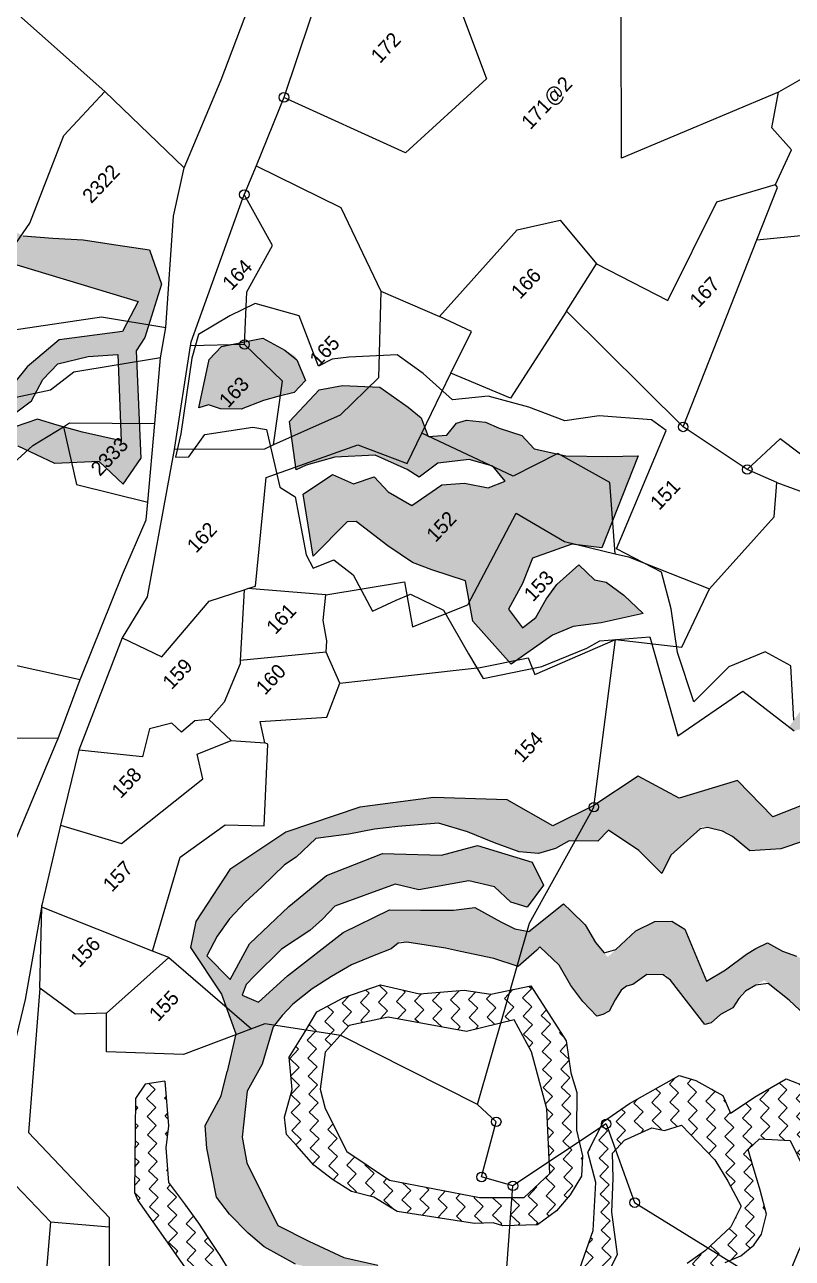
# Model space of a CAD drawing. Header units: metres. Extents: x 302481 to 307962, y 1946667 to 1951250.
# Drawn here: x 306455 to 306842, y 1949692 to 1950314 of the extents above; entities that cross this region are included whole.
import ezdxf

# ---------------------------------------------------------------- set-up
doc = ezdxf.new("R2010")
doc.units = ezdxf.units.M
for name, color, linetype in [('POLY_HATCH', 12, 'Continuous'), ('POLY_PARCEL', 6, 'Continuous'), ('POLY_ROAD', 30, 'Continuous'), ('SYM_STONE', 1, 'Continuous'), ('TEXT_PARCEL', 7, 'Continuous')]:
    doc.layers.add(name, color=color, linetype=linetype)
doc.styles.add('TEXT_MAP', font='')
doc.styles.get('TEXT_MAP').set_extended_font_data('Kruti Dev 050')
pattern_1 = [(46.59836, (306648.6593, 1946662.5794), (-0.253821, 9.096249), [6.434523, -6.434523]), (136.59836, (306653.0805, 1946667.2544), (-9.096249, -0.253821), [6.434523, -6.434523])]

# ---------------------------------------------------------------- blocks, each defined once
blk = doc.blocks.new('STONE')
blk.add_circle((0, 0), 0.851)

msp = doc.modelspace()

# ---------------------------------------------------------------- hatches: boundary and pattern name
at = {"layer": 'POLY_HATCH'}
h = msp.add_hatch(dxfattribs=at)
h.set_pattern_fill('ZIGZAG', color=256, scale=2.026621, angle=46.59836, style=0)
h.set_pattern_definition(pattern_1)
h.paths.add_polyline_path([(305942.57, 1950112.42), (305906.59, 1950115.26), (305869.19, 1950129.12), (305853.86, 1950124.26), (305832.67, 1950131.39), (305825.15, 1950143.89), (305797.93, 1950149.19), (305775.49, 1950161.81), (305764.05, 1950168.24), (305764.17, 1950156.85), (305770.18, 1950153.99), (305784.17, 1950138.01), (305791, 1950138.1), (305822.72, 1950124.36), (305851.61, 1950110.76), (305923.39, 1950107.27), (305946.77, 1950101.22), (305963.17, 1950093.22), (305980.09, 1950088.27), (306005.5, 1950081.87), (306081.75, 1950069.69), (306085.59, 1950062.63), (306121.78, 1950075.59), (306127.83, 1950062.44), (306141.53, 1950048.72), (306152.48, 1950038.82), (306182.61, 1950051.45), (306207.2, 1950049.89), (306214.42, 1950039.57), (306249.18, 1950048.12), (306253.98, 1950063.46), (306264.45, 1950065.55), (306279.68, 1950051.83), (306289.92, 1950045.57), (306305.53, 1950043.55), (306333.87, 1950065.7), (306345.59, 1950072.3), (306365.21, 1950073.07), (306379.8, 1950062.43), (306396.86, 1950064.25), (306413.33, 1950067.19), (306438.41, 1950089.66), (306451.67, 1950101.66), (306470.15, 1950092.82), (306492.49, 1950093.87), (306504.61, 1950082.41), (306513.58, 1950095.3), (306511.15, 1950149.72), (306515.44, 1950156.38), (306523.92, 1950183.34), (306517.85, 1950200.71), (306500.85, 1950203.24), (306484.35, 1950205.79), (306469.13, 1950206.64), (306454.14, 1950207.76), (306443.23, 1950213.17), (306433.5, 1950215.54), (306424.48, 1950218.91), (306403.67, 1950217.15), (306391.24, 1950214.89), (306379.95, 1950211.3), (306373.87, 1950206.39), (306366.69, 1950219.3), (306363.47, 1950226.53), (306348.25, 1950231.94), (306334.8, 1950235.43), (306314.66, 1950236.15), (306300.93, 1950240.62), (306279.26, 1950234.4), (306256.69, 1950233.58), (306241.1, 1950243.66), (306215.45, 1950234), (306198.45, 1950223.12), (306178.72, 1950222.25), (306153.69, 1950241.35), (306131.63, 1950246.31), (306116.84, 1950239.98), (306101.79, 1950243.03), (306075.62, 1950250.29), (306059.29, 1950246.99), (306043.52, 1950240.64), (306037.86, 1950231.66), (306024.66, 1950214.37), (306008.36, 1950215.77), (305991.29, 1950227.66), (305957.62, 1950236.98), (305936.56, 1950240.99), (305910.13, 1950234.33), (305886.39, 1950247.16), (305861.89, 1950246.87), (305849.36, 1950246.59), (305838.7, 1950254.62), (305815.73, 1950263.27), (305790.5, 1950253.9), (305763.23, 1950247.11), (305763.46, 1950225.34), (305766.29, 1950232.8), (305792.61, 1950240.18), (305810.75, 1950243.46), (305822.51, 1950237.72), (305834.86, 1950230.33), (305843.76, 1950228.38), (305853.09, 1950230.3), (305863.48, 1950234.46), (305879.56, 1950232.16), (305891.38, 1950224.2), (305902, 1950219.53), (305918.98, 1950224.99), (305933.24, 1950228.71), (305952.64, 1950226.5), (305972.24, 1950216.56), (305979.59, 1950210.69), (305986.33, 1950206.46), (305997.67, 1950195.74), (306016.89, 1950200.15), (306030.82, 1950195.57), (306038.67, 1950191.38), (306054.73, 1950190.18), (306092.37, 1950172.27), (306120.93, 1950158.17), (306150.55, 1950165.64), (306169.86, 1950166.74), (306206.56, 1950157.84), (306256.36, 1950154.83), (306284.32, 1950162.81), (306304.96, 1950175.55), (306313.88, 1950172.49), (306329.14, 1950160.22), (306335.94, 1950153.78), (306357.33, 1950159.36), (306363.12, 1950170.02), (306366.63, 1950182.83), (306378.42, 1950196.42), (306408.1, 1950201.68), (306438.06, 1950197.01), (306512.14, 1950174.66), (306504.27, 1950159.52), (306472.35, 1950155.3), (306456.15, 1950141.58), (306449.2, 1950133.09), (306442.46, 1950116.88), (306443.66, 1950113.6), (306458.27, 1950124.51), (306464.06, 1950135.17), (306471.57, 1950143.12), (306486.94, 1950146.87), (306501.83, 1950147.85), (306503.58, 1950104.25), (306484.12, 1950108.67), (306471.32, 1950112.18), (306461.29, 1950115.21), (306443.78, 1950109.18), (306434.71, 1950097.33), (306429.34, 1950091.65), (306397.98, 1950086.89), (306364.33, 1950085.38), (306352.6, 1950090.02), (306345.53, 1950085.95), (306336.19, 1950084.03), (306331.27, 1950082.23), (306315.16, 1950065.2), (306306.03, 1950055.55), (306300.67, 1950049.87), (306289.38, 1950058.39), (306279.18, 1950068.05), (306270.76, 1950072.78), (306261.81, 1950076.94), (306259.66, 1950074.67), (306251.01, 1950067.8), (306223.25, 1950053.82), (306210.86, 1950062.31), (306204.63, 1950068.21), (306188.63, 1950067.2), (306173.33, 1950061.24), (306163.54, 1950055.44), (306152.15, 1950047.93), (306142.83, 1950065.35), (306136.29, 1950082.29), (306116.36, 1950083.93), (306104.34, 1950079.17), (306091.27, 1950072.17), (305999.8, 1950103.82)])
h.paths.add_polyline_path([(306036.86, 1950211.64), (306044.52, 1950224.32), (306055, 1950231.74), (306084.67, 1950237.48), (306096.41, 1950231.58), (306124.95, 1950229.72), (306154.07, 1950222.98), (306173.93, 1950212.87), (306193.98, 1950212.1), (306203.36, 1950211.03), (306217.37, 1950219.44), (306227.88, 1950225.97), (306242.18, 1950223.71), (306250.77, 1950219.06), (306281.02, 1950219.91), (306291.98, 1950226.01), (306313.86, 1950223.52), (306328.74, 1950216.37), (306340.82, 1950214.49), (306354.88, 1950204.65), (306359.22, 1950192.76), (306357.15, 1950186.91), (306350.35, 1950175.14), (306348.31, 1950168.41), (306341.24, 1950166.43), (306329.77, 1950179.01), (306322.48, 1950185.04), (306305.84, 1950191.24), (306294.76, 1950189.59), (306281.32, 1950176.3), (306261.56, 1950166.39), (306249.23, 1950161.59), (306233.4, 1950170.48), (306218.11, 1950176.28), (306182.84, 1950180.18), (306162.74, 1950182.72), (306150.76, 1950181.05), (306141.48, 1950178.56), (306126.12, 1950170.55), (306120.25, 1950173.5), (306112.1, 1950178.61), (306084.52, 1950194.3), (306070.98, 1950201.04), (306057.42, 1950208.66), (306048.95, 1950208.87)], flags=16)
h = msp.add_hatch(dxfattribs=at)
h.set_pattern_fill('ZIGZAG', color=256, scale=2.026621, angle=46.59836, style=0)
h.set_pattern_definition(pattern_1)
h.paths.add_polyline_path([(307111.28, 1949945.25), (307127.44, 1949936.34), (307152.07, 1949939.64), (307164.53, 1949929.06), (307174.68, 1949938), (307158.92, 1949957.24), (307130.03, 1949950.4), (307101.03, 1949965.8), (307088.67, 1949963.22), (307074.04, 1949976.89), (307056.53, 1949975.65), (307049.99, 1949971.1), (307041.83, 1949983.14), (307023.76, 1949996.54), (307008.59, 1950000.15), (306985.23, 1950001.87), (306969.43, 1949992.28), (306953.71, 1949967.86), (306939.93, 1949968.87), (306921.17, 1949983.24), (306895.78, 1949992.98), (306873.39, 1949989.62), (306852.41, 1949976.58), (306840.62, 1949959.88), (306843.16, 1949957.93), (306854.49, 1949960.62), (306892.15, 1949974.45), (306926.18, 1949956.12), (306944.68, 1949952.47), (306958.35, 1949960.42), (306976.09, 1949984.75), (307001.56, 1949990.33), (307032.57, 1949974.84), (307047.14, 1949958.21), (307070.49, 1949958.76), (307088.82, 1949944.72)])
h.paths.add_polyline_path([(306767.01, 1950017.09), (306745.72, 1950012.39), (306731.65, 1950010.62), (306721.29, 1950006.23), (306700.28, 1949991.5), (306681, 1950013.28), (306677.25, 1950033.68), (306660.25, 1950039.12), (306650.57, 1950042.94), (306638.05, 1950051.24), (306622.22, 1950063.55), (306617.67, 1950063.42), (306600.37, 1950046.07), (306595.41, 1950077.37), (306610.18, 1950087.36), (306620.78, 1950082.65), (306631.17, 1950086.13), (306638.21, 1950078.59), (306650.24, 1950071.64), (306665.45, 1950082.09), (306676.82, 1950082.87), (306688.73, 1950080.48), (306697.29, 1950083.91), (306691.16, 1950091.48), (306679.22, 1950094.79), (306663.33, 1950092.97), (306653.95, 1950085.87), (306647.92, 1950089.8), (306631.78, 1950097.08), (306611.3, 1950096.05), (306596.84, 1950091.99), (306591.89, 1950089.57), (306588.49, 1950114.08), (306603.54, 1950130), (306615.33, 1950132.15), (306634.03, 1950131.32), (306648.43, 1950121.25), (306654.95, 1950115.97), (306658.4, 1950106.5), (306667.95, 1950107.22), (306672.79, 1950113.28), (306677.76, 1950114.79), (306687.36, 1950113.7), (306694.28, 1950110.71), (306705.77, 1950106.93), (306711.88, 1950100.27), (306727.92, 1950096.63), (306748.89, 1950096.31), (306764.37, 1950096.75), (306746.05, 1950050.21), (306730.97, 1950052.06), (306711.11, 1950045.12), (306706, 1950032.22), (306699.06, 1950019.26), (306706.15, 1950009.9), (306712.84, 1950015.1), (306721.17, 1950029.88), (306734.44, 1950041.68), (306742.39, 1950034.16), (306748.35, 1950032.96), (306757.18, 1950026.38)], flags=17)
h.paths.add_polyline_path([(306596.57, 1950134.81), (306590.82, 1950128.72), (306582.67, 1950126.67), (306575.44, 1950124.64), (306564.17, 1950120.22), (306553.69, 1950120.38), (306547.71, 1950122.49), (306542.74, 1950120.98), (306547.99, 1950145.28), (306554.19, 1950151.83), (306575.03, 1950156.07), (306591.35, 1950147.16)], flags=17)
h = msp.add_hatch(dxfattribs=at)
h.set_pattern_fill('ZIGZAG', color=256, scale=2.026621, angle=46.59836, style=0)
h.set_pattern_definition(pattern_1)
h.paths.add_polyline_path([(306836.39, 1949898.33), (306859.35, 1949905.99), (306874.9, 1949909.12), (306897.06, 1949887.12), (306914.84, 1949887.08), (306934.98, 1949899.51), (306948.4, 1949901.51), (306961.06, 1949911.57), (306981.64, 1949907.85), (306985.05, 1949901.47), (306996.23, 1949886.7), (307001.82, 1949899.26), (307023.64, 1949908.71), (307033.37, 1949908.24), (307038.2, 1949908.91), (307057.88, 1949898.69), (307061.08, 1949899.86), (307075.08, 1949900.26), (307082.07, 1949901), (307092, 1949892.66), (307106.41, 1949877.98), (307122.68, 1949894.07), (307146.4, 1949893.66), (307160.41, 1949888.23), (307167.82, 1949902.04), (307166.8, 1949910.41), (307137.32, 1949917.54), (307122.22, 1949908.08), (307091.93, 1949922.01), (307056.3, 1949908.01), (307046.95, 1949923.66), (307037.88, 1949929.39), (307003.07, 1949918.57), (306984.69, 1949926.06), (306970.86, 1949923.98), (306925.89, 1949913.1), (306908.82, 1949897.37), (306886.9, 1949927.11), (306868.68, 1949928.74), (306832.38, 1949914.5), (306814.6, 1949932.84), (306785.16, 1949923.99), (306764.42, 1949935.03), (306742.13, 1949920.28), (306721.31, 1949909.86), (306698.26, 1949923.09), (306661.09, 1949924.18), (306624.08, 1949919.4), (306586.61, 1949906.7), (306558.33, 1949887.94), (306541.33, 1949861.61), (306538.64, 1949848.55), (306554.18, 1949824.94), (306561.47, 1949804.92), (306557.08, 1949785.9), (306553.96, 1949773.59), (306546.04, 1949758.68), (306546.75, 1949747.2), (306551.69, 1949722.5), (306558.27, 1949713.96), (306567.66, 1949704.31), (306575.78, 1949697.4), (306591.49, 1949688.72), (306600.28, 1949686.59), (306618.9, 1949672.84), (306660.74, 1949666.49), (306689.53, 1949672.46), (306691.31, 1949680.05), (306684.77, 1949684.87), (306675.59, 1949686.59), (306663.4, 1949682.67), (306645.55, 1949682.56), (306633.1, 1949688.16), (306615.93, 1949692.03), (306598.25, 1949700.26), (306582.56, 1949708.15), (306567.02, 1949739.84), (306564.68, 1949752.87), (306567.22, 1949775.95), (306574.78, 1949789.65), (306580.21, 1949808.46), (306587.99, 1949818.06), (306599.92, 1949827.66), (306609.67, 1949833.89), (306619.82, 1949839.73), (306631.2, 1949844.42), (306639.84, 1949847.84), (306644.55, 1949851.72), (306667.2, 1949848.22), (306674.79, 1949846.45), (306691.54, 1949842.96), (306703.95, 1949838.95), (306713.25, 1949847.15), (306714.79, 1949848.78), (306724.57, 1949839.54), (306730.4, 1949829.39), (306736.57, 1949821.23), (306743.52, 1949813.89), (306746.67, 1949814.77), (306749.8, 1949816.45), (306755.11, 1949826.37), (306758.58, 1949829), (306761.73, 1949829.88), (306768.73, 1949834.84), (306778.65, 1949834.65), (306798.1, 1949809.67), (306801.25, 1949810.55), (306805.9, 1949814.65), (306812.16, 1949818), (306816.84, 1949825.46), (306828.13, 1949831.96), (306840.61, 1949821.98), (306854.05, 1949809.27), (306859.39, 1949802.68), (306876.89, 1949815.48), (306882.59, 1949824.76), (306893.11, 1949835.06), (306901.29, 1949837.2), (306908.11, 1949834.61), (306913.7, 1949833.18), (306922.25, 1949825.1), (306923.2, 1949819.57), (306929.33, 1949813), (306942.12, 1949809.39), (306953.03, 1949816.85), (306955.68, 1949821.29), (306962.09, 1949819.09), (306973.26, 1949817.02), (306997.31, 1949828.77), (307025.18, 1949833.12), (307054.42, 1949819.2), (307079.65, 1949834.82), (307104.51, 1949832.4), (307116.02, 1949823.65), (307146.01, 1949851.47), (307156.61, 1949859.7), (307149.78, 1949873.73), (307147.1, 1949873.12), (307140.17, 1949870.23), (307127.05, 1949857.46), (307116.11, 1949843.67), (307110.58, 1949848.91), (307107.84, 1949850.45), (307101.23, 1949855.65), (307096.28, 1949859.28), (307091.94, 1949860.23), (307085.94, 1949862.76), (307071.77, 1949848.88), (307060.51, 1949846.95), (307049.8, 1949846.64), (307038.15, 1949856.55), (307031.6, 1949859.6), (307023.07, 1949856.12), (306997.77, 1949854.86), (306984.62, 1949843.17), (306971.9, 1949835.26), (306964.31, 1949837.2), (306958.95, 1949835.97), (306953.65, 1949832.59), (306950.51, 1949829.27), (306943.7, 1949822.07), (306937.59, 1949828.9), (306927.57, 1949840.47), (306910.56, 1949851.31), (306904.6, 1949852.75), (306891.64, 1949853.46), (306875.46, 1949834.14), (306866.59, 1949820.06), (306855.44, 1949833.76), (306852.03, 1949840.13), (306844.37, 1949844.22), (306837.3, 1949846.71), (306829.64, 1949850.81), (306823.79, 1949847.95), (306819.02, 1949845.12), (306808.45, 1949837.27), (306798.91, 1949831.61), (306787.95, 1949857.71), (306781.37, 1949861.83), (306772.76, 1949861.59), (306763.18, 1949857), (306749.1, 1949843.68), (306742.86, 1949851.04), (306737.77, 1949860.05), (306726.7, 1949870.52), (306709.3, 1949856.55), (306702.25, 1949857.97), (306695.15, 1949861.54), (306682.02, 1949868.71), (306671.28, 1949867.33), (306654.57, 1949867.39), (306638.94, 1949867.49), (306615.54, 1949856.04), (306587.57, 1949834.23), (306572.85, 1949820.87), (306564.67, 1949824.41), (306566.67, 1949829.86), (306570.86, 1949834.29), (306584.51, 1949847.61), (306598.8, 1949857.18), (306605.11, 1949862.75), (306611.4, 1949869.4), (306641.82, 1949880.5), (306653.75, 1949877.61), (306678.96, 1949882.1), (306691.97, 1949879.23), (306700.27, 1949871.38), (306708.42, 1949868.92), (306716.74, 1949879.94), (306711.03, 1949891.63), (306683.32, 1949900.01), (306665.13, 1949895.18), (306635.46, 1949895.95), (306607.2, 1949884.91), (306588.23, 1949869.28), (306568.27, 1949850.39), (306558.52, 1949832.32), (306546.87, 1949844.39), (306551.99, 1949854.24), (306558.22, 1949863.04), (306566.08, 1949871.34), (306574.49, 1949879.13), (306586.04, 1949890.24), (306591.86, 1949894.17), (306601.84, 1949903.62), (306618.49, 1949905.71), (306631.35, 1949908.23), (306643.17, 1949909.64), (306663.61, 1949911.3), (306678.28, 1949906.87), (306691.9, 1949901.33), (306704.42, 1949896.83), (306714.15, 1949896.03), (306722.7, 1949898.43), (306729.6, 1949902.4), (306744.16, 1949902.27), (306749.39, 1949907.81), (306764.77, 1949897.47), (306776.37, 1949885.84), (306780.96, 1949895.14), (306797.07, 1949909.74), (306809.69, 1949906.52), (306820.78, 1949897.35)])
h = msp.add_hatch(dxfattribs=at)
h.set_pattern_fill('ZIGZAG', color=256, scale=2.026621, angle=46.59836, style=0)
h.set_pattern_definition(pattern_1)
h.paths.add_polyline_path([(306733.55, 1949775.41), (306730.5, 1949785.25), (306728.07, 1949801.44), (306710.26, 1949829.11), (306690.14, 1949824.96), (306676.59, 1949826.96), (306654.03, 1949825.13), (306634.46, 1949829.73), (306616, 1949823.25), (306602.3, 1949816.12), (306595.86, 1949805.22), (306588.26, 1949793.11), (306589.89, 1949776.89), (306585.91, 1949762.89), (306586.94, 1949754.19), (306592.26, 1949748.39), (306600.85, 1949738.71), (306610.18, 1949731.44), (306619.87, 1949725.37), (306631.05, 1949722.51), (306642.76, 1949715.31), (306681.8, 1949709.27), (306691.31, 1949709.55), (306696.12, 1949708.09), (306713.56, 1949708.59), (306723.28, 1949715.61), (306730.2, 1949723.74), (306735.9, 1949733.03), (306736.41, 1949743.36), (306733.28, 1949756.36)])
h.paths.add_polyline_path([(306719.81, 1949734.48), (306706.89, 1949722.38), (306684.3, 1949722.36), (306639.01, 1949731.04), (306617.41, 1949745.57), (306606.47, 1949767.22), (306603.95, 1949777.04), (306606.58, 1949795.66), (306618.66, 1949809.18), (306638.35, 1949813.42), (306677.88, 1949806.21), (306701.83, 1949812), (306710.6, 1949795.85), (306718.29, 1949767.13)], flags=16)
h = msp.add_hatch(dxfattribs=at)
h.set_pattern_fill('ZIGZAG', color=256, scale=2.026621, angle=46.59836, style=0)
h.set_pattern_definition(pattern_1)
h.paths.add_polyline_path([(306907.16, 1949760.42), (306900.62, 1949767.37), (306893.68, 1949774.72), (306882.15, 1949775.58), (306876.69, 1949772.25), (306864.26, 1949762.37), (306857.83, 1949765.37), (306850.35, 1949777.85), (306839.12, 1949782.29), (306823.89, 1949773.53), (306811.03, 1949764.83), (306807.21, 1949773.85), (306793.52, 1949781.39), (306785.12, 1949783.93), (306760.12, 1949769.73), (306746.88, 1949760.63), (306739.02, 1949745.26), (306743.01, 1949729.9), (306741.69, 1949705.66), (306735.08, 1949686.43), (306726.23, 1949676.26), (306710.66, 1949665.5), (306690.26, 1949656.98), (306676.57, 1949649.85), (306658.94, 1949641.81), (306644.62, 1949642.99), (306631.26, 1949638.64), (306610.08, 1949643.99), (306596.77, 1949651.95), (306586.33, 1949656.41), (306568.25, 1949672.03), (306562.95, 1949677.04), (306557.95, 1949685.62), (306553.39, 1949693.03), (306547.6, 1949701.59), (306542.62, 1949709.39), (306535.61, 1949719.11), (306527.38, 1949729.98), (306526.11, 1949747.4), (306527.39, 1949758.55), (306525.66, 1949781.02), (306515.72, 1949779.47), (306510.84, 1949772.26), (306510.3, 1949724.8), (306511.99, 1949720.77), (306536.76, 1949685.68), (306534.14, 1949684.38), (306549.2, 1949669.53), (306563.05, 1949656.44), (306578.61, 1949638.63), (306603.45, 1949629.81), (306625.93, 1949620.14), (306642.06, 1949624.96), (306662.57, 1949629.51), (306674.69, 1949635.81), (306688.08, 1949639.36), (306714.35, 1949650.82), (306721.44, 1949652.61), (306744.26, 1949674.28), (306754.04, 1949693.6), (306751.08, 1949714.94), (306751.8, 1949732.02), (306751.45, 1949744.71), (306757.62, 1949751.23), (306771.33, 1949757.57), (306777.72, 1949756.17), (306786.37, 1949758.79), (306803.12, 1949741.42), (306809.76, 1949730.5), (306816.45, 1949717.99), (306811.19, 1949707.53), (306798.42, 1949695.66), (306789.08, 1949689.05), (306789.94, 1949672.01), (306793.69, 1949665.37), (306794.38, 1949654.68), (306792.67, 1949644.71), (306784.94, 1949637.35), (306773.99, 1949631.49), (306782.14, 1949619.31), (306791.61, 1949621.17), (306805.53, 1949634.26), (306817.68, 1949654.44), (306816.28, 1949676.62), (306808.39, 1949689.48), (306816.23, 1949692.88), (306822.82, 1949698.23), (306826.64, 1949703.89), (306829.14, 1949713.88), (306826.03, 1949726.09), (306822.1, 1949739.07), (306819.91, 1949746.54), (306825.72, 1949751.87), (306841.21, 1949751.12), (306847.95, 1949737.03), (306851.13, 1949707.76), (306845.13, 1949694.89), (306841.41, 1949686.06), (306838, 1949680.01), (306835.22, 1949665.65), (306840.46, 1949648.34), (306841.19, 1949636.06), (306838.05, 1949620.5), (306830.53, 1949605.21), (306819.43, 1949604.9), (306811.44, 1949607.05), (306800.79, 1949604.76), (306793.57, 1949593.05), (306790.83, 1949591.79), (306781.38, 1949589.14), (306791.87, 1949576.57), (306805.88, 1949589.7), (306829.92, 1949591.29), (306834.75, 1949592.74), (306842.94, 1949595.37), (306848.13, 1949600.31), (306854.77, 1949620.48), (306851.1, 1949637.96), (306848.83, 1949652.55), (306845.65, 1949661.79), (306850.21, 1949670.44), (306858.64, 1949683.74), (306865.18, 1949687.92), (306864.95, 1949706.3), (306866.19, 1949719.12), (306861.67, 1949728.58), (306859.32, 1949736.51), (306861.57, 1949742.17), (306865.74, 1949745.48), (306873.79, 1949752.91), (306880.2, 1949752.56), (306884.8, 1949749.76), (306894, 1949744.69), (306894.15, 1949729.51), (306891.67, 1949713.18), (306889.6, 1949701.14), (306889.53, 1949693.94), (306887.04, 1949687.48), (306883.06, 1949677.24), (306876.3, 1949671.18), (306874.29, 1949666.86), (306868.79, 1949653.39), (306866.16, 1949642.39), (306864.01, 1949633.54), (306860.15, 1949628.36), (306862.73, 1949621.78), (306868.79, 1949614.49), (306874.18, 1949602.65), (306874.35, 1949596.26), (306864.03, 1949584.25), (306855.93, 1949578.42), (306843.22, 1949575.4), (306842.55, 1949573.98), (306859.35, 1949550.96), (306863.01, 1949547.08), (306879.6, 1949570.93), (306887.06, 1949581.41), (306882.74, 1949606.36), (306872.16, 1949622.68), (306867.54, 1949629.93), (306879.38, 1949639.21), (306903.67, 1949675.41), (306909.08, 1949682.75), (306907.79, 1949719), (306904.41, 1949731.2), (306918.71, 1949737.02), (306926.92, 1949749.74), (306948.51, 1949747.9), (306962.24, 1949752.72), (306977.73, 1949765.45), (306997.35, 1949763.55), (307003.6, 1949776.22), (307003.52, 1949776.87), (306994.16, 1949781.87), (306984.2, 1949783.57), (306969.76, 1949774.83), (306965.9, 1949770.75), (306959.03, 1949761.04), (306953.21, 1949774.03), (306943.22, 1949776.52), (306934.07, 1949777.45), (306922.33, 1949771.56), (306914.23, 1949763)])

# ---------------------------------------------------------------- linework, layer by layer
for points in [[(306454.14, 1950207.76), (306469.13, 1950206.64), (306484.35, 1950205.79), (306500.85, 1950203.24), (306517.85, 1950200.71), (306523.92, 1950183.34), (306515.44, 1950156.38), (306511.15, 1950149.72)], [(306438.06, 1950197.01), (306512.14, 1950174.66), (306504.27, 1950159.52), (306472.35, 1950155.3), (306456.15, 1950141.58), (306449.2, 1950133.09)], [(306842.98, 1949963.22), (306841.48, 1949990.77), (306828.53, 1949997.73), (306810.2, 1949990.21), (306792.48, 1949972.49), (306784.31, 1949997.38), (306781.15, 1950019.44), (306776.28, 1950038), (306753.47, 1950049.79), (306778.58, 1950109.42), (306771.11, 1950114.9), (306744.81, 1950116.89), (306727.5, 1950114.4), (306709.34, 1950121.35), (306688.71, 1950126.9), (306670.8, 1950124.98), (306656.02, 1950138.24), (306642.82, 1950147.7), (306618.38, 1950146.48), (306610.05, 1950145.58), (306603.13, 1950141.91), (306593.33, 1950167.43), (306571.21, 1950173.53), (306558.44, 1950167.32), (306542.65, 1950157.93), (306539.2, 1950146.07), (306533.74, 1950107.76), (306531.03, 1950096.08), (306537.76, 1950096.2), (306545.8, 1950107.44), (306570.03, 1950111.16), (306576.94, 1950109.96), (306583.55, 1950080.93), (306591.44, 1950076.09), (306596.86, 1950046.74), (306600.44, 1950039.98), (306610.91, 1950044.19), (306620.67, 1950036.58), (306630.34, 1950018.32), (306642.31, 1950023.85), (306649.48, 1950026.94), (306666.24, 1950018.83), (306678.84, 1949996.8), (306686.3, 1949984.38), (306715.83, 1949990.29), (306738.6, 1949999.6), (306745.11, 1950003.31), (306770.4, 1950005.41), (306784.53, 1949955.35), (306817.21, 1949977.85), (306843.16, 1949957.93)], [(306511.15, 1950149.72), (306513.58, 1950095.3)], [(306443.66, 1950113.6), (306458.27, 1950124.51), (306464.06, 1950135.17), (306471.57, 1950143.12), (306486.94, 1950146.87), (306501.83, 1950147.85), (306503.58, 1950104.25), (306484.12, 1950108.67), (306471.32, 1950112.18), (306461.29, 1950115.21), (306443.78, 1950109.18)], [(306504.61, 1950082.41), (306492.49, 1950093.87), (306470.15, 1950092.82), (306451.67, 1950101.66)], [(306504.61, 1950082.41), (306513.58, 1950095.3)], [(306868.68, 1949928.74), (306832.38, 1949914.5), (306814.6, 1949932.84), (306785.16, 1949923.99), (306764.42, 1949935.03), (306742.13, 1949920.28), (306721.31, 1949909.86), (306698.26, 1949923.09), (306661.09, 1949924.18), (306624.08, 1949919.4), (306586.61, 1949906.7), (306558.33, 1949887.94), (306541.33, 1949861.61), (306538.64, 1949848.55), (306554.18, 1949824.94), (306561.47, 1949804.92), (306557.08, 1949785.9)], [(306859.35, 1949905.99), (306836.39, 1949898.33), (306820.78, 1949897.35), (306811.96, 1949904.64), (306807.04, 1949907.2), (306799.44, 1949909.13), (306795.69, 1949908.49), (306780.96, 1949895.14), (306776.37, 1949885.84), (306764.77, 1949897.47), (306749.39, 1949907.81), (306744.16, 1949902.27), (306729.6, 1949902.4), (306722.7, 1949898.43), (306714.15, 1949896.03), (306704.42, 1949896.83), (306691.9, 1949901.33), (306678.28, 1949906.87), (306663.61, 1949911.3), (306643.17, 1949909.64), (306631.35, 1949908.23), (306618.49, 1949905.71), (306601.84, 1949903.62), (306591.86, 1949894.17), (306586.04, 1949890.24), (306574.49, 1949879.13), (306566.08, 1949871.34), (306558.22, 1949863.04), (306551.99, 1949854.24), (306546.87, 1949844.39), (306558.52, 1949832.32), (306568.27, 1949850.39), (306588.23, 1949869.28), (306607.2, 1949884.91), (306635.46, 1949895.95), (306665.13, 1949895.18), (306683.32, 1949900.01), (306711.03, 1949891.63), (306716.74, 1949879.94), (306708.42, 1949868.92), (306700.27, 1949871.38), (306691.97, 1949879.23), (306678.96, 1949882.1), (306653.75, 1949877.61), (306641.82, 1949880.5), (306611.4, 1949869.4), (306605.11, 1949862.75), (306598.8, 1949857.18), (306584.51, 1949847.61), (306570.86, 1949834.29), (306566.67, 1949829.86), (306564.67, 1949824.41), (306572.85, 1949820.87), (306587.57, 1949834.23), (306615.54, 1949856.04), (306638.94, 1949867.49), (306654.57, 1949867.39), (306671.28, 1949867.33), (306682.02, 1949868.71), (306695.15, 1949861.54), (306702.25, 1949857.97), (306709.3, 1949856.55), (306726.7, 1949870.52), (306730.57, 1949866.86), (306737.77, 1949860.05), (306742.86, 1949851.04), (306747.32, 1949845.77), (306753.2, 1949847.56), (306763.18, 1949857), (306772.76, 1949861.59), (306781.37, 1949861.83), (306787.95, 1949857.71), (306798.91, 1949831.61), (306808.45, 1949837.27), (306819.02, 1949845.12), (306823.79, 1949847.95), (306829.64, 1949850.81), (306837.3, 1949846.71), (306844.37, 1949844.22)], [(306854.05, 1949809.27), (306840.61, 1949821.98), (306830.07, 1949830.41), (306823.74, 1949829.44), (306818.67, 1949826.52), (306815.2, 1949822.85), (306812.16, 1949818), (306805.9, 1949814.65), (306801.25, 1949810.55), (306798.1, 1949809.67), (306780.71, 1949832.01), (306777.07, 1949834.68), (306768.73, 1949834.84), (306761.73, 1949829.88), (306758.58, 1949829), (306755.86, 1949826.94), (306752.82, 1949822.09), (306749.8, 1949816.45), (306746.67, 1949814.77), (306743.52, 1949813.89), (306736.57, 1949821.23), (306730.4, 1949829.39), (306724.57, 1949839.54), (306714.79, 1949848.78), (306713.25, 1949847.15), (306703.95, 1949838.95), (306691.54, 1949842.96), (306674.79, 1949846.45), (306667.2, 1949848.22), (306647.68, 1949851.24), (306643.33, 1949850.72), (306639.84, 1949847.84), (306631.2, 1949844.42), (306619.82, 1949839.73), (306609.67, 1949833.89), (306599.92, 1949827.66), (306590.22, 1949819.85), (306584.82, 1949814.14), (306580.21, 1949808.46), (306574.78, 1949789.65), (306567.22, 1949775.95), (306564.68, 1949752.87), (306567.02, 1949739.84), (306582.56, 1949708.15), (306598.25, 1949700.26), (306615.93, 1949692.03), (306633.1, 1949688.16)], [(306525.66, 1949781.02), (306515.72, 1949779.47), (306510.84, 1949772.26), (306510.3, 1949724.8), (306511.99, 1949720.77), (306536.76, 1949685.68), (306534.14, 1949684.38)], [(306525.66, 1949781.02), (306527.39, 1949758.55), (306526.11, 1949747.4), (306527.38, 1949729.98), (306535.61, 1949719.11), (306542.62, 1949709.39), (306547.6, 1949701.59), (306553.39, 1949693.03), (306557.95, 1949685.62)], [(306591.49, 1949688.72), (306575.78, 1949697.4), (306567.66, 1949704.31), (306558.27, 1949713.96), (306551.69, 1949722.5), (306546.75, 1949747.2), (306546.04, 1949758.68), (306553.96, 1949773.59), (306557.08, 1949785.9)], [(306735.08, 1949686.43), (306741.69, 1949705.66), (306743.01, 1949729.9), (306739.02, 1949745.26), (306746.88, 1949760.63), (306760.12, 1949769.73), (306785.12, 1949783.93), (306793.52, 1949781.39), (306807.21, 1949773.85), (306811.03, 1949764.83), (306823.89, 1949773.53), (306839.12, 1949782.29), (306850.35, 1949777.85)], [(306744.26, 1949674.28), (306754.04, 1949693.6), (306751.08, 1949714.94), (306751.8, 1949732.02), (306751.45, 1949744.71), (306757.62, 1949751.23), (306771.33, 1949757.57), (306777.72, 1949756.17), (306786.37, 1949758.79), (306803.12, 1949741.42), (306809.76, 1949730.5), (306816.45, 1949717.99), (306811.19, 1949707.53), (306798.42, 1949695.66), (306789.08, 1949689.05)], [(306808.39, 1949689.48), (306816.23, 1949692.88), (306822.82, 1949698.23), (306826.64, 1949703.89), (306829.14, 1949713.88), (306826.03, 1949726.09), (306822.1, 1949739.07), (306819.91, 1949746.54), (306825.72, 1949751.87), (306841.21, 1949751.12), (306847.95, 1949737.03), (306851.13, 1949707.76), (306845.13, 1949694.89), (306841.41, 1949686.06)]]:
    msp.add_lwpolyline(points, dxfattribs=at)
for points in [[(306542.74, 1950120.98), (306547.99, 1950145.28), (306554.19, 1950151.83), (306575.03, 1950156.07), (306586.14, 1950150), (306592.19, 1950145.16), (306596.57, 1950134.81), (306590.82, 1950128.72), (306582.67, 1950126.67), (306575.44, 1950124.64), (306564.17, 1950120.22), (306553.69, 1950120.38), (306547.71, 1950122.49)], [(306588.49, 1950114.08), (306603.54, 1950130), (306615.33, 1950132.15), (306634.03, 1950131.32), (306648.43, 1950121.25), (306654.95, 1950115.97), (306658.4, 1950106.5), (306667.95, 1950107.22), (306672.79, 1950113.28), (306677.76, 1950114.79), (306687.36, 1950113.7), (306694.28, 1950110.71), (306705.77, 1950106.93), (306711.88, 1950100.27), (306727.92, 1950096.63), (306748.89, 1950096.31), (306764.37, 1950096.75), (306746.05, 1950050.21), (306730.97, 1950052.06), (306711.11, 1950045.12), (306706, 1950032.22), (306699.06, 1950019.26), (306706.15, 1950009.9), (306712.84, 1950015.1), (306718.06, 1950024.36), (306723.32, 1950031.8), (306734.44, 1950041.68), (306742.39, 1950034.16), (306748.35, 1950032.96), (306757.18, 1950026.38), (306767.01, 1950017.09), (306745.72, 1950012.39), (306731.65, 1950010.62), (306721.29, 1950006.23), (306700.28, 1949991.5), (306681, 1950013.28), (306677.25, 1950033.68), (306660.25, 1950039.12), (306650.57, 1950042.94), (306638.05, 1950051.24), (306622.22, 1950063.55), (306617.67, 1950063.42), (306600.37, 1950046.07), (306595.41, 1950077.37), (306610.18, 1950087.36), (306620.78, 1950082.65), (306631.17, 1950086.13), (306638.21, 1950078.59), (306650.24, 1950071.64), (306665.45, 1950082.09), (306676.82, 1950082.87), (306688.73, 1950080.48), (306697.29, 1950083.91), (306691.16, 1950091.48), (306679.22, 1950094.79), (306663.33, 1950092.97), (306653.95, 1950085.87), (306647.92, 1950089.8), (306631.78, 1950097.08), (306611.3, 1950096.05), (306596.84, 1950091.99), (306591.89, 1950089.57)], [(306681.8, 1949709.27), (306642.76, 1949715.31), (306631.05, 1949722.51), (306619.87, 1949725.37), (306610.18, 1949731.44), (306600.85, 1949738.71), (306592.26, 1949748.39), (306586.94, 1949754.19), (306585.91, 1949762.89), (306589.89, 1949776.89), (306588.26, 1949793.11), (306595.86, 1949805.22), (306602.3, 1949816.12), (306616, 1949823.25), (306634.46, 1949829.73), (306654.03, 1949825.13), (306676.59, 1949826.96), (306690.14, 1949824.96), (306710.26, 1949829.11), (306728.07, 1949801.44), (306730.5, 1949785.25), (306733.55, 1949775.41), (306733.28, 1949756.36), (306736.41, 1949743.36), (306735.9, 1949733.03), (306730.2, 1949723.74), (306723.28, 1949715.61), (306713.56, 1949708.59), (306696.12, 1949708.09), (306691.31, 1949709.55)], [(306606.47, 1949767.22), (306617.41, 1949745.57), (306639.01, 1949731.04), (306684.3, 1949722.36), (306706.89, 1949722.38), (306719.81, 1949734.48), (306718.29, 1949767.13), (306710.6, 1949795.85), (306701.83, 1949812), (306677.88, 1949806.21), (306638.35, 1949813.42), (306618.66, 1949809.18), (306606.58, 1949795.66), (306603.95, 1949777.04)]]:
    msp.add_lwpolyline(points, close=True, dxfattribs=at)
at = {"layer": 'POLY_PARCEL'}
for points in [[(306495.34, 1950280.64), (306411.18, 1950355.28), (306294.71, 1950468.54)], [(306657.32, 1950369.03), (306687.83, 1950287.08), (306647.04, 1950249.59), (306585.72, 1950277.66)], [(306835.22, 1950280.32), (306756.09, 1950247.03), (306755.85, 1950318.35)], [(306859.9, 1950294.4), (306835.22, 1950280.32)], [(306428.3, 1950171.92), (306457.51, 1950214.19), (306474.63, 1950258.43), (306495.34, 1950280.64)], [(306495.34, 1950280.64), (306535.32, 1950242.06)], [(306833.65, 1950233.73), (306841.88, 1950251.18), (306831.93, 1950262.25), (306835.22, 1950280.32)], [(306571.75, 1950243.15), (306614.49, 1950221.98), (306634.56, 1950179.79)], [(306743.35, 1950193.69), (306779.43, 1950175.04), (306804.18, 1950224.94), (306833.65, 1950233.73)], [(306824.28, 1950205.7), (306834.72, 1950232.23)], [(306834.72, 1950232.23), (306833.65, 1950233.73)], [(306565.82, 1950152.91), (306567, 1950179.56), (306579.86, 1950202.94), (306565.7, 1950228.58)], [(306664.24, 1950167.02), (306703.35, 1950210.71), (306725.16, 1950215.68), (306743.35, 1950193.69)], [(306787.13, 1950111.31), (306824.28, 1950205.7)], [(306824.28, 1950205.7), (306858.64, 1950209.06), (306869.72, 1950184.39), (306905.66, 1950157.77), (306938.95, 1950154.89)], [(306728.31, 1950169.72), (306743.35, 1950193.69)], [(306634.56, 1950179.79), (306633.4, 1950136.02), (306614.14, 1950117.21), (306580.43, 1950102.2)], [(306634.56, 1950179.79), (306664.24, 1950167.02)], [(306428.3, 1950171.92), (306448.36, 1950160.22), (306493.66, 1950166.9), (306526.14, 1950161.45)], [(306669.84, 1950138.39), (306680.29, 1950159.41), (306664.24, 1950167.02)], [(306728.31, 1950169.72), (306700.03, 1950125.75), (306669.84, 1950138.39)], [(306787.13, 1950111.31), (306728.31, 1950169.72)], [(306938.95, 1950154.89), (306929, 1950137.99), (306929.92, 1950118.05), (306916.28, 1950095.61), (306905.97, 1950097.02), (306894.64, 1950087.19), (306865.16, 1950101.56), (306855.18, 1950090.82), (306836.16, 1950105.3), (306819.47, 1950089.8)], [(306565.82, 1950152.91), (306538.38, 1950152.26)], [(306580.43, 1950102.2), (306584.96, 1950134.44), (306565.82, 1950152.91)], [(306523.47, 1950146.21), (306479.76, 1950138.97), (306467.89, 1950129.81), (306399.18, 1950115.29)], [(306655.25, 1950108.15), (306669.84, 1950138.39)], [(306392.26, 1950059.26), (306396.88, 1950053.66), (306427.72, 1950057.71), (306441.55, 1950086.07), (306458.97, 1950101.96), (306474.43, 1950111.39)], [(306474.43, 1950111.39), (306477.56, 1950113.3), (306520.53, 1950113.01)], [(306474.43, 1950111.39), (306481.05, 1950082.27), (306517, 1950073.25)], [(306819.47, 1950089.8), (306787.13, 1950111.31)], [(306567.45, 1950029.69), (306571.43, 1950031), (306576.78, 1950085.72), (306622.91, 1950102.25), (306647.88, 1950092.89), (306655.25, 1950108.15)], [(306752.89, 1950047.32), (306750.18, 1950083.32), (306723.84, 1950097.9), (306701.44, 1950086.47), (306655.25, 1950108.15)], [(306580.43, 1950102.2), (306575.82, 1950100.15), (306530.33, 1950099.97)], [(306834.48, 1950083.19), (306819.47, 1950089.8)], [(306800.37, 1950029.59), (306833.05, 1950065.85), (306834.48, 1950083.19)], [(306834.48, 1950083.19), (306888.44, 1950063.44), (306996.5, 1950014.78)], [(306606.91, 1950026.5), (306646.47, 1950033.14), (306650.51, 1950010.44), (306678.54, 1950021.51), (306702.94, 1950067.84), (306727.29, 1950053.51), (306752.89, 1950047.32)], [(306752.89, 1950047.32), (306759.64, 1950045.69), (306800.37, 1950029.59)], [(306565.61, 1950029.09), (306567.45, 1950029.69)], [(306606.91, 1950026.5), (306567.45, 1950029.69)], [(306504.01, 1950004.79), (306524.11, 1949995.23), (306548.06, 1950023.3), (306565.61, 1950029.09)], [(306565.61, 1950029.09), (306563.65, 1949993.37)], [(306606.94, 1949997.6), (306607.35, 1950003.32), (306605.56, 1950013.53), (306606.91, 1950026.5)], [(306753.06, 1950003.96), (306786.48, 1950000.18), (306800.37, 1950029.59)], [(306471.71, 1949953.96), (306431.32, 1949954.26), (306403.77, 1949974.65), (306370.56, 1949977.36), (306382.31, 1949999.02), (306430.05, 1949995.37), (306482.85, 1949983.83)], [(306613.83, 1949982.01), (306684.72, 1949989.9), (306709.01, 1949994.75), (306712.27, 1949986.33), (306753.06, 1950003.96)], [(306683.36, 1949769.34), (306709.55, 1949860.73), (306742.08, 1949919.38), (306753.06, 1950003.96)], [(306563.65, 1949993.37), (306563.56, 1949991.8), (306555.53, 1949972.36), (306547.79, 1949963.59)], [(306606.94, 1949997.6), (306563.65, 1949993.37)], [(306613.83, 1949982.01), (306606.94, 1949997.6)], [(306576.06, 1949951.85), (306573.67, 1949962.61), (306607.27, 1949964.72), (306613.83, 1949982.01)], [(306547.79, 1949963.59), (306540.77, 1949963.01), (306534.08, 1949957.3), (306529.2, 1949961.73), (306517.87, 1949958.93), (306514.27, 1949944.76), (306482.28, 1949948.06)], [(306559.1, 1949953.07), (306547.79, 1949963.59)], [(306473.02, 1949910.31), (306503.67, 1949901.1), (306544.8, 1949933.65), (306541.99, 1949946.12), (306559.1, 1949953.07)], [(306519.36, 1949846.73), (306533.37, 1949894.2), (306556.03, 1949910.37), (306575.73, 1949909.98), (306577.63, 1949951.12)], [(306559.1, 1949953.07), (306576.06, 1949951.85)], [(306577.63, 1949951.12), (306576.06, 1949951.85)], [(306462.52, 1949828.04), (306463.56, 1949868.83)], [(306463.56, 1949868.83), (306463.41, 1949868.89)], [(306463.56, 1949868.83), (306463.59, 1949869.86)], [(306519.36, 1949846.73), (306463.56, 1949868.83)], [(306496.15, 1949815.33), (306527.56, 1949843.48)], [(306527.56, 1949843.48), (306519.36, 1949846.73)], [(306527.56, 1949843.48), (306569.3, 1949807.5)], [(306462.52, 1949828.04), (306456.74, 1949755.18), (306497.48, 1949712.23), (306497.49, 1949707.61)], [(306496.15, 1949815.33), (306480.29, 1949814.92), (306462.52, 1949828.04)], [(306569.3, 1949807.5), (306534.96, 1949794.47), (306496.11, 1949795.83), (306496.15, 1949815.33)], [(306683.36, 1949769.34), (306614.39, 1949804.12), (306575.99, 1949810.03), (306569.3, 1949807.5)], [(306701.27, 1949728.23), (306685.43, 1949732.7), (306692.82, 1949760.55), (306683.36, 1949769.34)], [(306748.31, 1949759.48), (306701.27, 1949728.23)], [(306748.31, 1949759.48), (306762.65, 1949719.76), (306869.59, 1949653.63)], [(306740.05, 1949548.54), (306756.66, 1949626.63), (306723.22, 1949666), (306702.26, 1949663.89), (306696.84, 1949668.47), (306701.27, 1949728.23)], [(306467.94, 1949710), (306497.49, 1949707.61)], [(306497.49, 1949707.61), (306497.85, 1949581.98)]]:
    msp.add_lwpolyline(points, dxfattribs=at)
at = {"layer": 'POLY_ROAD'}
for points in [[(306535.32, 1950242.06), (306554.03, 1950286.57), (306590.72, 1950383.49)], [(306657.32, 1950369.03), (306612.03, 1950356.27), (306585.72, 1950277.66)], [(306585.72, 1950277.66), (306571.75, 1950243.15)], [(306526.14, 1950161.45), (306530.06, 1950217.74), (306535.32, 1950242.06)], [(306571.75, 1950243.15), (306565.7, 1950228.58)], [(306565.7, 1950228.58), (306564.85, 1950226.54), (306538.65, 1950154.01), (306538.38, 1950152.26)], [(306523.47, 1950146.21), (306526.14, 1950161.45)], [(306538.38, 1950152.26), (306530.54, 1950101.1), (306530.33, 1950099.97)], [(306520.53, 1950113.01), (306523.47, 1950146.21)], [(306517, 1950073.25), (306520.53, 1950113.01)], [(306530.33, 1950099.97), (306516.67, 1950025.49), (306504.01, 1950004.79)], [(306482.85, 1949983.83), (306483.31, 1949985.07), (306504.18, 1950036.86), (306516.22, 1950064.46), (306517, 1950073.25)], [(306504.01, 1950004.79), (306482.28, 1949948.06)], [(306471.71, 1949953.96), (306482.85, 1949983.83)], [(306441, 1949880.84), (306471.16, 1949952.49), (306471.71, 1949953.96)], [(306482.28, 1949948.06), (306473.02, 1949910.31)], [(306473.02, 1949910.31), (306463.59, 1949869.86)], [(306463.41, 1949868.89), (306455.08, 1949822.33), (306435.92, 1949743.38), (306467.94, 1949710)], [(306463.59, 1949869.86), (306463.41, 1949868.89)], [(306467.94, 1949710), (306459.08, 1949603.9)]]:
    msp.add_lwpolyline(points, dxfattribs=at)

# ---------------------------------------------------------------- block references
at = {"layer": 'SYM_STONE', "ltscale": 10, "xscale": 2.837269951954671, "yscale": 2.837269951954671, "zscale": 2.837269951954671, "rotation": 46.59836237906222}
for p in [(306585.72, 1950277.66), (306565.7, 1950228.58), (306565.82, 1950152.91), (306787.13, 1950111.31), (306819.47, 1950089.8), (306742.08, 1949919.38), (306692.82, 1949760.55), (306748.31, 1949759.48), (306685.43, 1949732.7), (306701.27, 1949728.23), (306762.65, 1949719.76)]:
    msp.add_blockref('STONE', p, dxfattribs=at)

# ---------------------------------------------------------------- texts
at = {"layer": 'TEXT_PARCEL', "style": 'TEXT_MAP'}
for s, p in [('172', (306634.13, 1950294.37)), ('171@2', (306710.05, 1950260.97)), ('2322', (306488.55, 1950223.7)), ('164', (306559.18, 1950179.75)), ('166', (306704.88, 1950175.4)), ('167', (306794.97, 1950170.98)), ('165', (306603.21, 1950141.26)), ('163', (306557.55, 1950120.49)), ('2333', (306492.85, 1950086.02)), ('151', (306775.07, 1950068.84)), ('152', (306662.16, 1950052.62)), ('162', (306541.33, 1950047.15)), ('153', (306711.37, 1950022.66)), ('161', (306581.38, 1950006.12)), ('159', (306529.01, 1949978.26)), ('160', (306576.13, 1949975.55)), ('154', (306705.96, 1949941.41)), ('158', (306503.32, 1949923.3)), ('157', (306498.92, 1949876.13)), ('156', (306482.53, 1949837.95)), ('155', (306522.2, 1949810.69))]:
    msp.add_text(s, height=7.296, rotation=46.59836, dxfattribs=at).set_placement(p)

doc.saveas('drawing.dxf')
